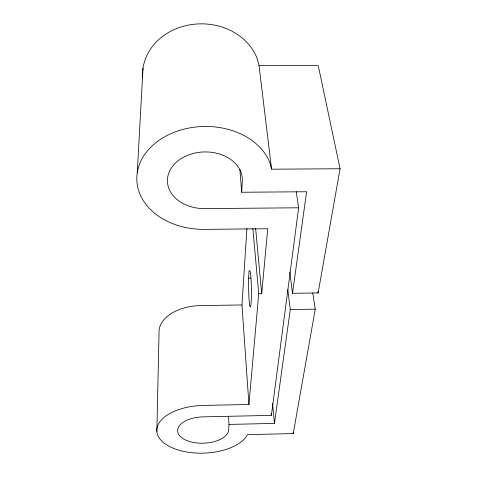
<?xml version="1.0" encoding="UTF-8"?>
<svg xmlns="http://www.w3.org/2000/svg" width="477" height="477" viewBox="0 0 477 477"><rect width="100%" height="100%" fill="white"/><g stroke="black" fill="none" stroke-linecap="round" stroke-linejoin="round"><path stroke-width="0.72" d="M156.861 431.399L159.038 332.809A41.803 25.519 -1.6 0 1 200.972 305.566L241.976 304.958L246.913 228.507M137.251 172.728L143.022 68.265M228.584 416.278L228.978 424.417L228.686 429.777A25.549 13.159 -1.9 0 1 202.63 443.205A25.549 13.159 -1.9 0 1 177.623 430.481A25.549 13.159 -1.9 0 1 203.291 416.856L271.395 415.378L298.632 207.787L296.223 191.676M142.712 71.21A58.707 50.371 -0.5 0 1 194.568 24.196A58.707 50.371 -0.5 0 1 257.52 59.589L259.029 65.659L318.254 65.671L340.077 168.757L318.117 292.938L292.514 293.295L306.61 191.748L241.702 192.255L242.316 181.022A37.468 28.34 -1.5 0 0 205.957 151.919A37.468 28.34 -1.5 0 0 167.421 180.228A37.468 28.34 -1.5 0 0 204.77 208.61L298.632 207.787M248.565 278.157L249.101 270.59L249.727 271.008A17.971 1.377 89.2 0 1 251.421 289.491A17.971 1.377 89.2 0 1 250.157 306.854A17.971 1.377 89.2 0 1 248.63 286.122L248.565 278.157L250.789 278.127M312.799 292.961L315.249 309.156L293.242 433.581L247.491 434.63L245.786 437.391A46.269 23.85 -1.9 0 1 190.985 452.613A46.269 23.85 -1.9 0 1 157.243 427.183A46.269 23.85 -1.9 0 1 203.375 405.42L248.928 404.46L258.725 293.772L252.87 228.489M258.725 293.772L261.7 293.731L267.74 228.739L204.621 229.371A67.913 51.438 -1.5 0 1 137.09 183.418A67.913 51.438 -1.5 0 1 192.112 127.502A67.913 51.438 -1.5 0 1 269.952 162.979L271.598 169.186L340.077 168.757M228.978 424.417L274.454 423.403L290.26 309.537L287.804 289.622M290.26 309.537L315.249 309.156M317.885 291.471L318.117 292.938M289.783 271.985L292.514 293.295M259.029 65.659L271.598 169.186M293.075 432.108L293.242 433.581M272.588 403.5L274.454 423.403M255.624 228.459L261.7 293.731M271.192 413.154L271.395 415.378M239.877 169.347L241.702 192.255M241.976 304.958L248.928 404.46M142.683 77.101A58.707 50.371 -0.5 0 1 142.629 72.689"/></g></svg>
